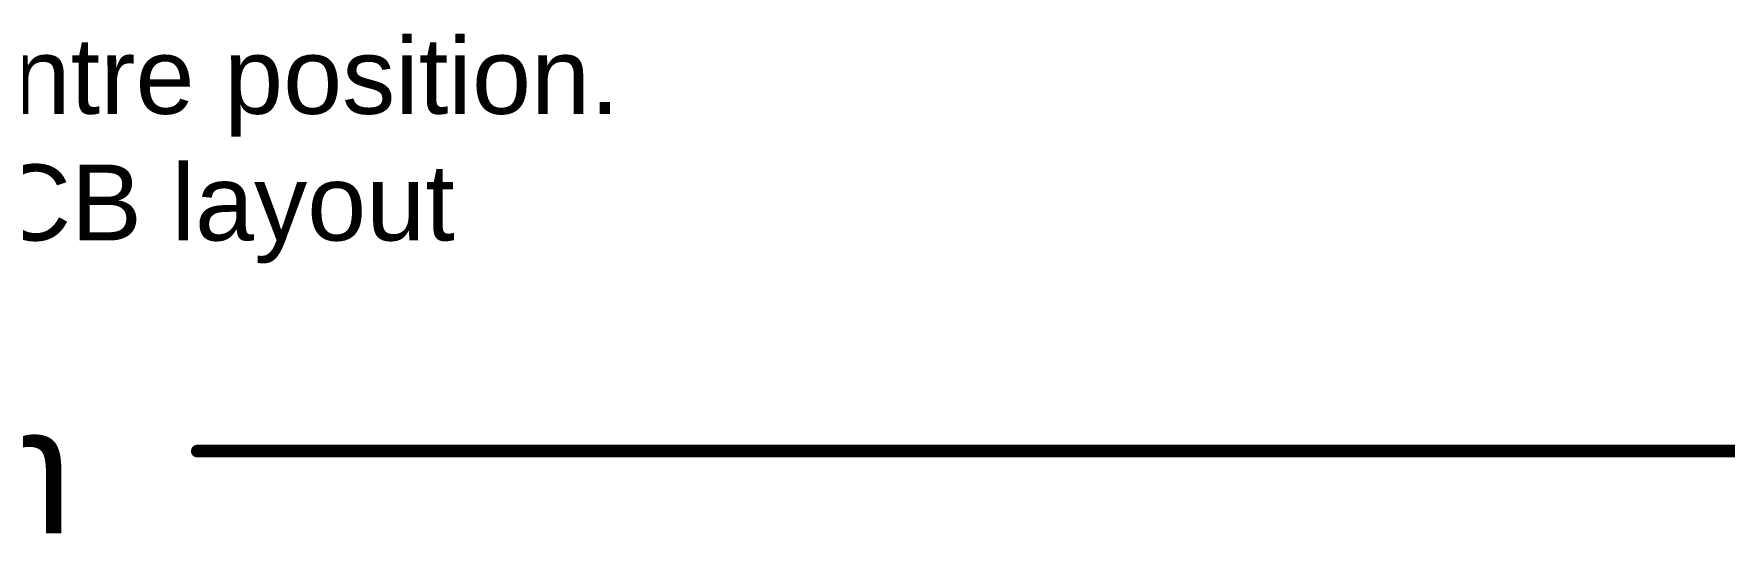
# Model space of a CAD drawing. Header units: inches. Extents: x 0 to 212, y 0 to 208.
# Drawn here: x 4.214 to 5.548, y 4.622 to 5.018 of the extents above; entities that cross this region are included whole.
import ezdxf

# ---------------------------------------------------------------- set-up
doc = ezdxf.new("R2010")
doc.units = ezdxf.units.IN
doc.header["$MEASUREMENT"] = 0
doc.layers.add('Dimensions', color=6, linetype='Continuous')
doc.layers.add('Drill Drawing', color=1, linetype='Continuous')
doc.styles.add('Arial', font='', dxfattribs={"height": 0.2})
doc.styles.get('Arial').set_extended_font_data('Arial')

msp = doc.modelspace()

# ---------------------------------------------------------------- linework, layer by layer
at = {"layer": 'Dimensions'}
msp.add_lwpolyline([(4.3426, 4.6887, 0.01, 0.01, 0), (8.1099, 4.6887, 0.01, 0.01, 0)], format="xyseb", dxfattribs=at)
msp.add_lwpolyline([(4.3401, 4.6887, 0.005, 0.005, 1), (4.3451, 4.6887, 0.005, 0.005, 1)], format="xyseb", close=True, dxfattribs=at)

# ---------------------------------------------------------------- texts
at = {"layer": 'Dimensions', "style": 'Arial'}
msp.add_text('210.00mm', height=0.1, dxfattribs=at).set_placement((3.5845, 4.6237))
at = {"layer": 'Drill Drawing', "style": 'Arial'}
for s, p in [('= Calculated from tool start centre position to tool end centre position.', (2.0973, 4.955)), (' = Routed Path Length + Tool Size = Slot length as defined in the PCB layout', (1.6874, 4.855))]:
    msp.add_text(s, height=0.06, dxfattribs=at).set_placement(p)

doc.saveas('drawing.dxf')
